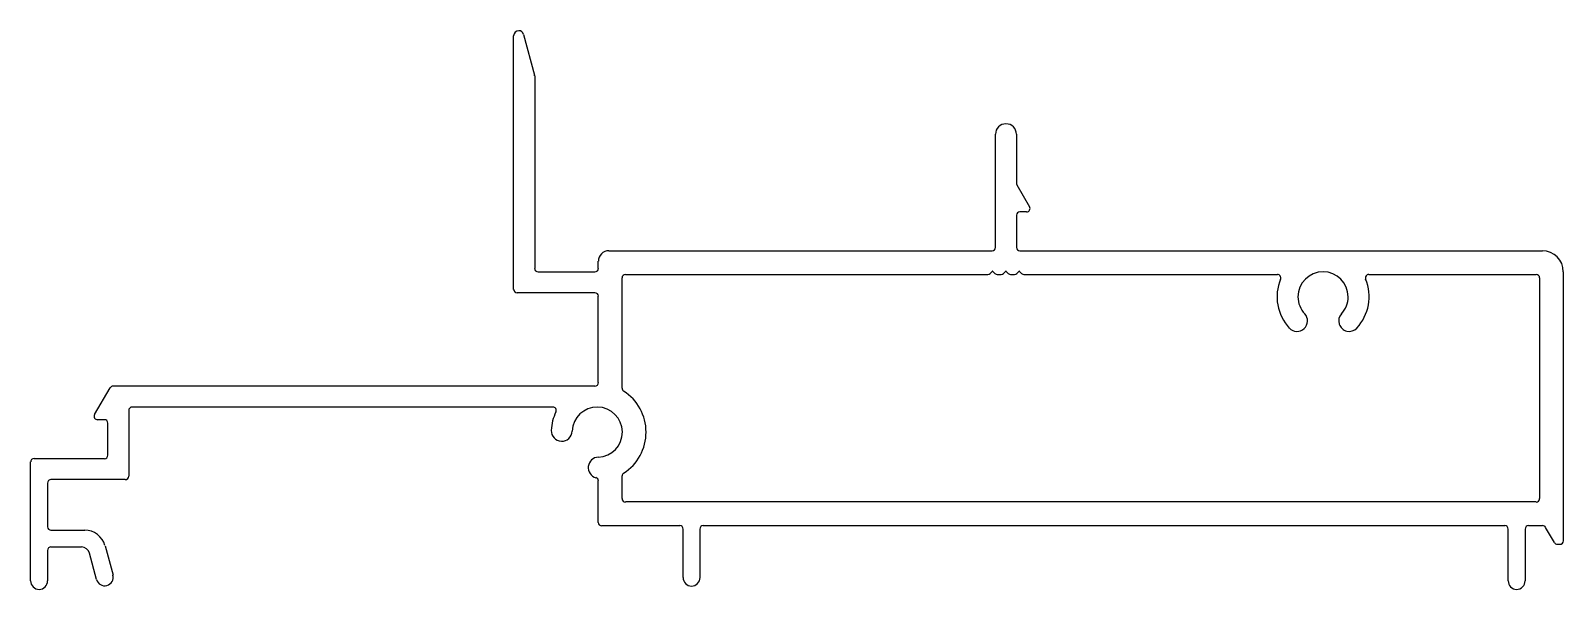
# Model space of a CAD drawing. Extents: x -78 to 36, y -12 to 30.
import ezdxf

# ---------------------------------------------------------------- set-up
doc = ezdxf.new("R2010")
doc.units = 0
doc.header["$MEASUREMENT"] = 0
doc.layers.get('0').update_dxf_attribs({"linetype": 'CONTINUOUS'})

msp = doc.modelspace()

# ---------------------------------------------------------------- linework, layer by layer
for p, q in [((-42.27, 10.19), (-42.27, 29.21)), ((-41.52, 29.31), (-40.7, 26.26)), ((-40.69, 26.2), (-40.69, 11.76)), ((-6.15, 13.34), (-6.15, 21.82)), ((-4.58, 21.82), (-4.58, 18.16)), ((-4.54, 18.03), (-3.59, 16.39)), ((-4.58, 15.75), (-4.58, 13.34)), ((-3.81, 16.01), (-4.32, 16.01)), ((-35.13, 13.09), (-6.4, 13.09)), ((-4.32, 13.09), (34.85, 13.09)), ((-40.44, 11.51), (-36.17, 11.51)), ((-35.92, 11.76), (-35.92, 12.3)), ((-6.54, 11.38), (-6.37, 11.55)), ((-6.36, 11.55), (-6.19, 11.38)), ((-5.54, 11.38), (-5.37, 11.55)), ((-5.36, 11.55), (-5.19, 11.38)), ((-4.54, 11.38), (-4.37, 11.55)), ((-4.36, 11.55), (-4.19, 11.38)), ((36.42, 11.51), (36.42, -8.68)), ((-34.14, 2.78), (-34.14, 11.05)), ((-33.89, 11.31), (-6.72, 11.31)), ((-6.72, 11.31), (-6.72, 11.31)), ((-6.01, 11.31), (-5.72, 11.31)), ((-5.01, 11.31), (-4.72, 11.31)), ((-4.01, 11.31), (-4.01, 11.31)), ((-4.01, 11.31), (14.99, 11.31)), ((21.84, 11.31), (34.39, 11.31)), ((34.64, 11.05), (34.64, -5.51)), ((-36.17, 9.94), (-42.01, 9.94)), ((-35.92, 3.19), (-35.92, 9.68)), ((-73.68, 0.79), (-72.51, 2.81)), ((-72.29, 2.94), (-36.17, 2.94)), ((-39.33, 1.36), (-70.87, 1.36)), ((-72.95, 0.41), (-73.46, 0.41)), ((-72.7, -2.26), (-72.7, 0.16)), ((-71.12, 1.11), (-71.12, -3.83)), ((-78.48, -11.68), (-78.48, -2.76)), ((-78.22, -2.51), (-72.95, -2.51)), ((-77.21, -4.34), (-77.21, -7.62)), ((-71.38, -4.08), (-76.95, -4.08)), ((-35.92, -7.29), (-35.92, -4.18)), ((-34.14, -5.51), (-34.14, -3.81)), ((34.39, -5.76), (-33.89, -5.76)), ((-76.95, -7.87), (-75.43, -7.87)), ((-75.43, -7.87), (-74.42, -7.87)), ((-29.82, -7.54), (-35.67, -7.54)), ((-29.57, -11.43), (-29.57, -7.79)), ((-28.3, -7.79), (-28.3, -11.43)), ((32.03, -7.54), (-28.05, -7.54)), ((32.28, -11.68), (32.28, -7.79)), ((33.55, -7.79), (33.55, -11.67)), ((34.87, -7.54), (33.81, -7.54)), ((35.75, -8.81), (35.09, -7.67)), ((-75.43, -9.14), (-76.95, -9.14)), ((-74.67, -9.14), (-75.43, -9.14)), ((-72.89, -9.04), (-72.3, -11.24)), ((36.17, -8.94), (35.97, -8.94)), ((-77.21, -9.39), (-77.21, -11.68)), ((-73.53, -11.57), (-74.06, -9.61))]:
    msp.add_line(p, q)
for centre, radius, start, end in [((-41.89, 29.21), 0.381, 90, 180), ((-41.89, 29.21), 0.381, 15, 90), ((-40.95, 26.2), 0.254, 0, 15), ((-5.36, 21.82), 0.787, 0, 180), ((-4.32, 18.16), 0.254, 180, 210), ((-3.81, 16.26), 0.254, 270, 30), ((-4.32, 15.75), 0.254, 90, 180), ((-35.13, 12.3), 0.787, 90, 180), ((-6.4, 13.34), 0.254, 270, 0), ((-4.32, 13.34), 0.254, 180, 270), ((34.85, 11.51), 1.57, 360, 90), ((-40.44, 11.76), 0.254, 180, 270), ((-36.17, 11.76), 0.254, 270, 360), ((-6.36, 11.55), 0.008, 45, 135), ((-5.36, 11.55), 0.008, 45, 135), ((-4.36, 11.55), 0.008, 45, 135), ((18.41, 9.63), 1.88, 0, 180), ((-33.89, 11.05), 0.254, 90, 180), ((-6.72, 11.56), 0.25, 270, 315), ((-6.01, 11.56), 0.25, 225, 270), ((-5.72, 11.56), 0.25, 270, 315), ((-5.01, 11.56), 0.25, 225, 270), ((-4.72, 11.56), 0.25, 270, 315), ((-4.01, 11.56), 0.25, 225, 270), ((18.41, 9.63), 3.45, 157.4455, 222.8282), ((14.99, 11.05), 0.254, 337.4455, 90), ((18.41, 9.63), 3.45, 317.1718, 22.5545), ((21.84, 11.05), 0.254, 90, 202.5545), ((34.39, 11.05), 0.254, 360, 90), ((-42.01, 10.19), 0.254, 180, 270), ((-36.17, 9.68), 0.254, 360, 90), ((18.41, 9.63), 1.88, 180, 222.8282), ((18.41, 9.63), 1.88, 317.1718, 0), ((16.46, 7.82), 0.787, 222.8282, 42.8282), ((20.37, 7.82), 0.787, 137.1718, 317.1718), ((-72.29, 2.68), 0.254, 90, 150), ((-36.17, 3.19), 0.254, 270, 360), ((-33.89, 2.78), 0.254, 180, 237.3893), ((-36, -0.52), 3.66, 302.6107, 57.3893), ((-70.87, 1.11), 0.254, 90, 180), ((-39.33, 1.11), 0.254, 334.001, 90), ((-36, -0.52), 1.88, 272.1718, 177.8282), ((-73.46, 0.66), 0.254, 150, 270), ((-72.95, 0.16), 0.254, 360, 90), ((-36, -0.52), 3.45, 154.001, 177.8282), ((-38.66, -0.42), 0.787, 177.8282, 357.8282), ((-72.95, -2.26), 0.254, 270, 360), ((-78.22, -2.76), 0.254, 90, 180), ((-35.89, -3.18), 0.787, 92.1718, 254.4604), ((-76.95, -4.34), 0.254, 90, 180), ((-71.38, -3.83), 0.254, 270, 360), ((-36.17, -4.18), 0.254, 0, 74.4604), ((-33.89, -3.81), 0.254, 122.6107, 180), ((-33.89, -5.51), 0.254, 180, 270), ((34.39, -5.51), 0.254, 270, 360), ((-76.95, -7.62), 0.254, 180, 270), ((-74.42, -9.44), 1.57, 15, 90), ((-35.67, -7.29), 0.254, 180, 270), ((-29.82, -7.79), 0.254, 0, 90), ((-28.05, -7.79), 0.254, 90, 180), ((32.03, -7.79), 0.254, 0, 90), ((33.81, -7.79), 0.254, 90, 180), ((34.87, -7.79), 0.254, 30, 90), ((-76.95, -9.39), 0.254, 90, 180), ((-74.67, -9.77), 0.635, 15, 90), ((35.97, -8.68), 0.254, 210, 270), ((36.17, -8.68), 0.254, 270, 360), ((-72.92, -11.41), 0.635, 195, 15), ((-28.93, -11.43), 0.635, 180, 0), ((-77.84, -11.68), 0.635, 180, 270), ((-77.84, -11.68), 0.635, 270, 0), ((32.92, -11.68), 0.635, 180, 270), ((32.92, -11.68), 0.635, 270, 0.4476)]:
    msp.add_arc(centre, radius, start, end)

doc.saveas('drawing.dxf')
